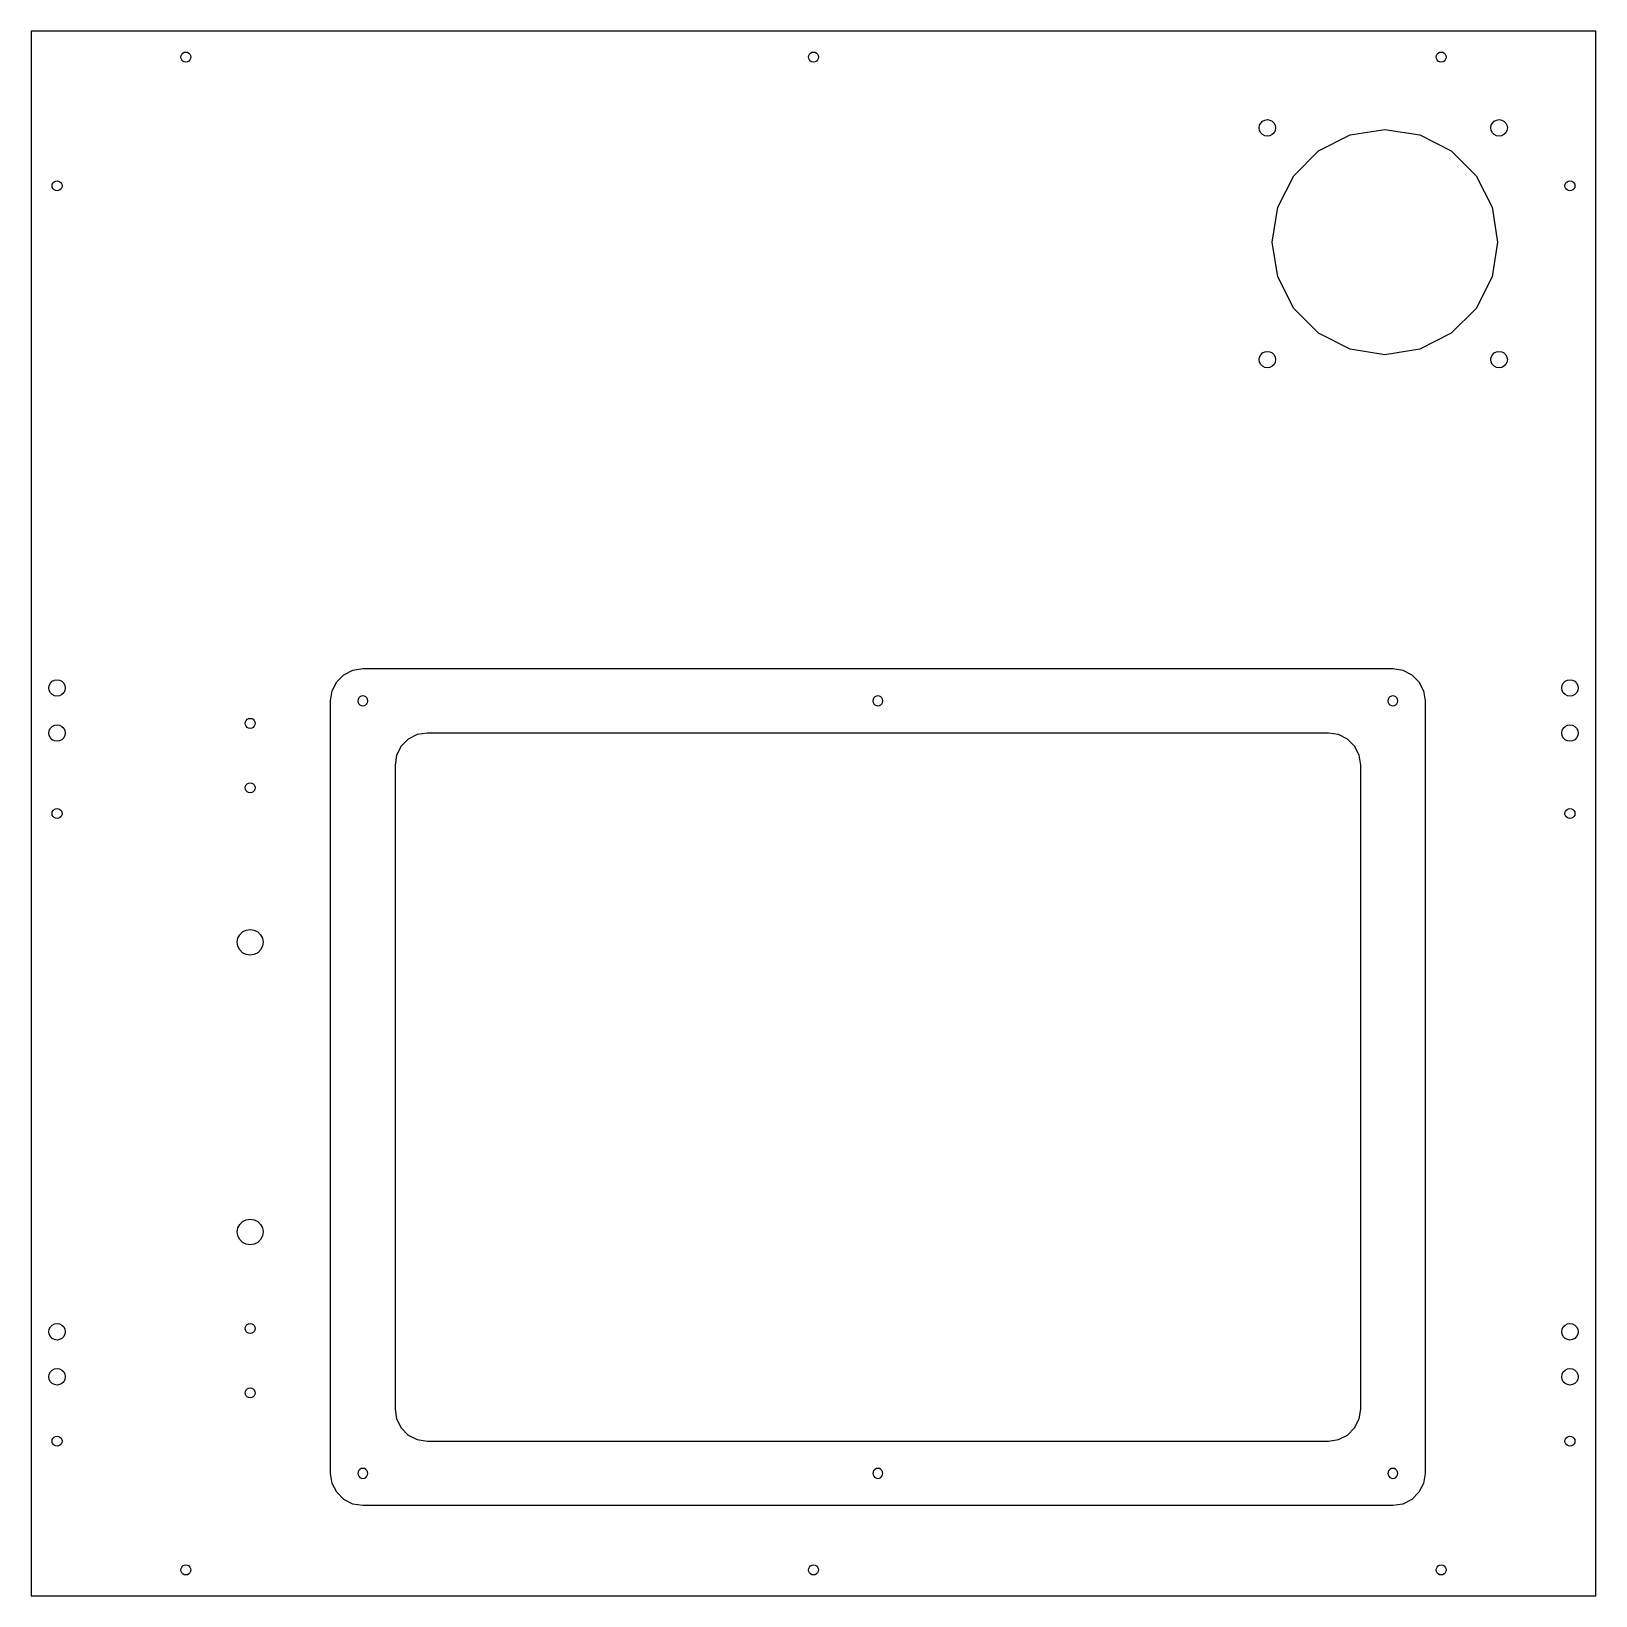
# Model space of a CAD drawing. Header units: metres. Extents: x 2 to 488, y 2 to 488.
import ezdxf

# ---------------------------------------------------------------- set-up
doc = ezdxf.new("R2010")
doc.units = ezdxf.units.M

msp = doc.modelspace()

# ---------------------------------------------------------------- linework, layer by layer
for p, q in [((488, 488), (2, 488)), ((2, 488), (2, 2)), ((488, 2), (488, 488)), ((48.746, 480.911), (49.0889, 481.254)), ((49.0889, 481.254), (49.521, 481.474)), ((49.521, 481.474), (50, 481.55)), ((50, 481.55), (50.479, 481.474)), ((50.479, 481.474), (50.9111, 481.254)), ((50.9111, 481.254), (51.254, 480.911)), ((243.746, 480.911), (244.089, 481.254)), ((244.089, 481.254), (244.521, 481.474)), ((244.521, 481.474), (245, 481.55)), ((245, 481.55), (245.479, 481.474)), ((245.479, 481.474), (245.911, 481.254)), ((245.911, 481.254), (246.254, 480.911)), ((438.746, 480.911), (439.089, 481.254)), ((439.089, 481.254), (439.521, 481.474)), ((439.521, 481.474), (440, 481.55)), ((440, 481.55), (440.479, 481.474)), ((440.479, 481.474), (440.911, 481.254)), ((440.911, 481.254), (441.254, 480.911)), ((48.45, 480), (48.5258, 480.479)), ((48.5258, 479.521), (48.45, 480)), ((48.5258, 480.479), (48.746, 480.911)), ((48.746, 479.089), (48.5258, 479.521)), ((49.0889, 478.746), (48.746, 479.089)), ((49.521, 478.526), (49.0889, 478.746)), ((50, 478.45), (49.521, 478.526)), ((50.479, 478.526), (50, 478.45)), ((50.9111, 478.746), (50.479, 478.526)), ((51.254, 479.089), (50.9111, 478.746)), ((51.254, 480.911), (51.4741, 480.479)), ((51.4741, 479.521), (51.254, 479.089)), ((51.4741, 480.479), (51.55, 480)), ((51.55, 480), (51.4741, 479.521)), ((243.45, 480), (243.526, 480.479)), ((243.526, 479.521), (243.45, 480)), ((243.526, 480.479), (243.746, 480.911)), ((243.746, 479.089), (243.526, 479.521)), ((244.089, 478.746), (243.746, 479.089)), ((244.521, 478.526), (244.089, 478.746)), ((245, 478.45), (244.521, 478.526)), ((245.479, 478.526), (245, 478.45)), ((245.911, 478.746), (245.479, 478.526)), ((246.254, 479.089), (245.911, 478.746)), ((246.254, 480.911), (246.474, 480.479)), ((246.474, 479.521), (246.254, 479.089)), ((246.474, 480.479), (246.55, 480)), ((246.55, 480), (246.474, 479.521)), ((438.45, 480), (438.526, 480.479)), ((438.526, 479.521), (438.45, 480)), ((438.526, 480.479), (438.746, 480.911)), ((438.746, 479.089), (438.526, 479.521)), ((439.089, 478.746), (438.746, 479.089)), ((439.521, 478.526), (439.089, 478.746)), ((440, 478.45), (439.521, 478.526)), ((440.479, 478.526), (440, 478.45)), ((440.911, 478.746), (440.479, 478.526)), ((441.254, 479.089), (440.911, 478.746)), ((441.254, 480.911), (441.474, 480.479)), ((441.474, 479.521), (441.254, 479.089)), ((441.474, 480.479), (441.55, 480)), ((441.55, 480), (441.474, 479.521)), ((383.438, 458), (383.563, 458.792)), ((383.563, 457.208), (383.438, 458)), ((383.563, 458.792), (383.927, 459.506)), ((383.927, 456.494), (383.563, 457.208)), ((383.927, 459.506), (384.494, 460.073)), ((384.494, 460.073), (385.208, 460.437)), ((385.208, 460.437), (386, 460.562)), ((386, 460.562), (386.792, 460.437)), ((386.792, 460.437), (387.506, 460.073)), ((387.506, 460.073), (388.073, 459.506)), ((388.073, 459.506), (388.437, 458.792)), ((388.437, 457.208), (388.073, 456.494)), ((388.437, 458.792), (388.562, 458)), ((388.562, 458), (388.437, 457.208)), ((411.684, 455.787), (422.5, 457.5)), ((422.5, 457.5), (433.316, 455.787)), ((455.438, 458), (455.563, 458.792)), ((455.563, 457.208), (455.438, 458)), ((455.563, 458.792), (455.927, 459.506)), ((455.927, 456.494), (455.563, 457.208)), ((455.927, 459.506), (456.494, 460.073)), ((456.494, 460.073), (457.208, 460.437)), ((457.208, 460.437), (458, 460.562)), ((458, 460.562), (458.792, 460.437)), ((458.792, 460.437), (459.506, 460.073)), ((459.506, 460.073), (460.073, 459.506)), ((460.073, 459.506), (460.437, 458.792)), ((460.437, 457.208), (460.073, 456.494)), ((460.437, 458.792), (460.562, 458)), ((460.562, 458), (460.437, 457.208)), ((384.494, 455.927), (383.927, 456.494)), ((385.208, 455.563), (384.494, 455.927)), ((386, 455.438), (385.208, 455.563)), ((386.792, 455.563), (386, 455.438)), ((387.506, 455.927), (386.792, 455.563)), ((388.073, 456.494), (387.506, 455.927)), ((401.928, 450.816), (411.684, 455.787)), ((433.316, 455.787), (443.072, 450.816)), ((456.494, 455.927), (455.927, 456.494)), ((457.208, 455.563), (456.494, 455.927)), ((458, 455.438), (457.208, 455.563)), ((458.792, 455.563), (458, 455.438)), ((459.506, 455.927), (458.792, 455.563)), ((460.073, 456.494), (459.506, 455.927)), ((394.184, 443.072), (401.928, 450.816)), ((443.072, 450.816), (450.816, 443.072)), ((389.213, 433.316), (394.184, 443.072)), ((450.816, 443.072), (455.787, 433.316)), ((8.45, 440), (8.52585, 440.479)), ((8.52585, 439.521), (8.45, 440)), ((8.52585, 440.479), (8.74602, 440.911)), ((8.74602, 439.089), (8.52585, 439.521)), ((8.74602, 440.911), (9.08893, 441.254)), ((9.08893, 438.746), (8.74602, 439.089)), ((9.08893, 441.254), (9.52101, 441.474)), ((9.52101, 438.526), (9.08893, 438.746)), ((9.52101, 441.474), (10, 441.55)), ((10, 438.45), (9.52101, 438.526)), ((10, 441.55), (10.479, 441.474)), ((10.479, 438.526), (10, 438.45)), ((10.479, 441.474), (10.9111, 441.254)), ((10.9111, 438.746), (10.479, 438.526)), ((10.9111, 441.254), (11.254, 440.911)), ((11.254, 439.089), (10.9111, 438.746)), ((11.254, 440.911), (11.4741, 440.479)), ((11.4741, 439.521), (11.254, 439.089)), ((11.4741, 440.479), (11.55, 440)), ((11.55, 440), (11.4741, 439.521)), ((478.45, 440), (478.526, 440.479)), ((478.526, 439.521), (478.45, 440)), ((478.526, 440.479), (478.746, 440.911)), ((478.746, 439.089), (478.526, 439.521)), ((478.746, 440.911), (479.089, 441.254)), ((479.089, 438.746), (478.746, 439.089)), ((479.089, 441.254), (479.521, 441.474)), ((479.521, 438.526), (479.089, 438.746)), ((479.521, 441.474), (480, 441.55)), ((480, 438.45), (479.521, 438.526)), ((480, 441.55), (480.479, 441.474)), ((480.479, 438.526), (480, 438.45)), ((480.479, 441.474), (480.911, 441.254)), ((480.911, 438.746), (480.479, 438.526)), ((480.911, 441.254), (481.254, 440.911)), ((481.254, 439.089), (480.911, 438.746)), ((481.254, 440.911), (481.474, 440.479)), ((481.474, 439.521), (481.254, 439.089)), ((481.474, 440.479), (481.55, 440)), ((481.55, 440), (481.474, 439.521)), ((387.5, 422.5), (389.213, 433.316)), ((455.787, 433.316), (457.5, 422.5)), ((389.213, 411.684), (387.5, 422.5)), ((457.5, 422.5), (455.787, 411.684)), ((394.184, 401.928), (389.213, 411.684)), ((455.787, 411.684), (450.816, 401.928)), ((401.928, 394.184), (394.184, 401.928)), ((450.816, 401.928), (443.072, 394.184)), ((411.684, 389.213), (401.928, 394.184)), ((443.072, 394.184), (433.316, 389.213)), ((422.5, 387.5), (411.684, 389.213)), ((433.316, 389.213), (422.5, 387.5)), ((383.438, 386), (383.563, 386.792)), ((383.563, 385.208), (383.438, 386)), ((383.563, 386.792), (383.927, 387.506)), ((383.927, 384.494), (383.563, 385.208)), ((383.927, 387.506), (384.494, 388.073)), ((384.494, 383.927), (383.927, 384.494)), ((384.494, 388.073), (385.208, 388.437)), ((385.208, 388.437), (386, 388.562)), ((386, 388.562), (386.792, 388.437)), ((386.792, 388.437), (387.506, 388.073)), ((387.506, 388.073), (388.073, 387.506)), ((388.073, 384.494), (387.506, 383.927)), ((388.073, 387.506), (388.437, 386.792)), ((388.437, 385.208), (388.073, 384.494)), ((388.437, 386.792), (388.562, 386)), ((388.562, 386), (388.437, 385.208)), ((455.438, 386), (455.563, 386.792)), ((455.563, 385.208), (455.438, 386)), ((455.563, 386.792), (455.927, 387.506)), ((455.927, 384.494), (455.563, 385.208)), ((455.927, 387.506), (456.494, 388.073)), ((456.494, 383.927), (455.927, 384.494)), ((456.494, 388.073), (457.208, 388.437)), ((457.208, 388.437), (458, 388.562)), ((458, 388.562), (458.792, 388.437)), ((458.792, 388.437), (459.506, 388.073)), ((459.506, 388.073), (460.073, 387.506)), ((460.073, 384.494), (459.506, 383.927)), ((460.073, 387.506), (460.437, 386.792)), ((460.437, 385.208), (460.073, 384.494)), ((460.437, 386.792), (460.562, 386)), ((460.562, 386), (460.437, 385.208)), ((385.208, 383.563), (384.494, 383.927)), ((386, 383.438), (385.208, 383.563)), ((386.792, 383.563), (386, 383.438)), ((387.506, 383.927), (386.792, 383.563)), ((457.208, 383.563), (456.494, 383.927)), ((458, 383.438), (457.208, 383.563)), ((458.792, 383.563), (458, 383.438)), ((459.506, 383.927), (458.792, 383.563)), ((96.9098, 285.878), (99.1222, 288.09)), ((99.1222, 288.09), (101.91, 289.511)), ((101.91, 289.511), (105, 290)), ((105, 290), (425, 290)), ((425, 290), (428.09, 289.511)), ((428.09, 289.511), (430.878, 288.09)), ((430.878, 288.09), (433.09, 285.878)), ((7.4375, 284), (7.56291, 284.792)), ((7.56291, 283.208), (7.4375, 284)), ((7.56291, 284.792), (7.92688, 285.506)), ((7.92688, 282.494), (7.56291, 283.208)), ((7.92688, 285.506), (8.49379, 286.073)), ((8.49379, 281.927), (7.92688, 282.494)), ((8.49379, 286.073), (9.20813, 286.437)), ((9.20813, 281.563), (8.49379, 281.927)), ((9.20813, 286.437), (10, 286.562)), ((10, 286.562), (10.7919, 286.437)), ((10.7919, 286.437), (11.5062, 286.073)), ((11.5062, 281.927), (10.7919, 281.563)), ((11.5062, 286.073), (12.0731, 285.506)), ((12.0731, 282.494), (11.5062, 281.927)), ((12.0731, 285.506), (12.4371, 284.792)), ((12.4371, 283.208), (12.0731, 282.494)), ((12.4371, 284.792), (12.5625, 284)), ((12.5625, 284), (12.4371, 283.208)), ((95, 280), (95.4894, 283.09)), ((95.4894, 283.09), (96.9098, 285.878)), ((433.09, 285.878), (434.511, 283.09)), ((434.511, 283.09), (435, 280)), ((477.438, 284), (477.563, 284.792)), ((477.563, 283.208), (477.438, 284)), ((477.563, 284.792), (477.927, 285.506)), ((477.927, 282.494), (477.563, 283.208)), ((477.927, 285.506), (478.494, 286.073)), ((478.494, 281.927), (477.927, 282.494)), ((478.494, 286.073), (479.208, 286.437)), ((479.208, 281.563), (478.494, 281.927)), ((479.208, 286.437), (480, 286.562)), ((480, 286.562), (480.792, 286.437)), ((480.792, 286.437), (481.506, 286.073)), ((481.506, 281.927), (480.792, 281.563)), ((481.506, 286.073), (482.073, 285.506)), ((482.073, 282.494), (481.506, 281.927)), ((482.073, 285.506), (482.437, 284.792)), ((482.437, 283.208), (482.073, 282.494)), ((482.437, 284.792), (482.562, 284)), ((482.562, 284), (482.437, 283.208)), ((10, 281.438), (9.20813, 281.563)), ((10.7919, 281.563), (10, 281.438)), ((95, 40), (95, 280)), ((103.526, 280.479), (103.45, 280)), ((103.45, 280), (103.526, 279.521)), ((103.746, 280.911), (103.526, 280.479)), ((103.526, 279.521), (103.746, 279.089)), ((104.089, 281.254), (103.746, 280.911)), ((103.746, 279.089), (104.089, 278.746)), ((104.521, 281.474), (104.089, 281.254)), ((104.089, 278.746), (104.521, 278.526)), ((105, 281.55), (104.521, 281.474)), ((104.521, 278.526), (105, 278.45)), ((105.479, 281.474), (105, 281.55)), ((105, 278.45), (105.479, 278.526)), ((105.911, 281.254), (105.479, 281.474)), ((105.479, 278.526), (105.911, 278.746)), ((106.254, 280.911), (105.911, 281.254)), ((105.911, 278.746), (106.254, 279.089)), ((106.474, 280.479), (106.254, 280.911)), ((106.254, 279.089), (106.474, 279.521)), ((106.55, 280), (106.474, 280.479)), ((106.474, 279.521), (106.55, 280)), ((263.526, 280.479), (263.45, 280)), ((263.45, 280), (263.526, 279.521)), ((263.746, 280.911), (263.526, 280.479)), ((263.526, 279.521), (263.746, 279.089)), ((264.089, 281.254), (263.746, 280.911)), ((263.746, 279.089), (264.089, 278.746)), ((264.521, 281.474), (264.089, 281.254)), ((264.089, 278.746), (264.521, 278.526)), ((265, 281.55), (264.521, 281.474)), ((264.521, 278.526), (265, 278.45)), ((265.479, 281.474), (265, 281.55)), ((265, 278.45), (265.479, 278.526)), ((265.911, 281.254), (265.479, 281.474)), ((265.479, 278.526), (265.911, 278.746)), ((266.254, 280.911), (265.911, 281.254)), ((265.911, 278.746), (266.254, 279.089)), ((266.474, 280.479), (266.254, 280.911)), ((266.254, 279.089), (266.474, 279.521)), ((266.55, 280), (266.474, 280.479)), ((266.474, 279.521), (266.55, 280)), ((423.526, 280.479), (423.45, 280)), ((423.45, 280), (423.526, 279.521)), ((423.746, 280.911), (423.526, 280.479)), ((423.526, 279.521), (423.746, 279.089)), ((424.089, 281.254), (423.746, 280.911)), ((423.746, 279.089), (424.089, 278.746)), ((424.521, 281.474), (424.089, 281.254)), ((424.089, 278.746), (424.521, 278.526)), ((425, 281.55), (424.521, 281.474)), ((424.521, 278.526), (425, 278.45)), ((425.479, 281.474), (425, 281.55)), ((425, 278.45), (425.479, 278.526)), ((425.911, 281.254), (425.479, 281.474)), ((425.479, 278.526), (425.911, 278.746)), ((426.254, 280.911), (425.911, 281.254)), ((425.911, 278.746), (426.254, 279.089)), ((426.474, 280.479), (426.254, 280.911)), ((426.254, 279.089), (426.474, 279.521)), ((426.55, 280), (426.474, 280.479)), ((426.474, 279.521), (426.55, 280)), ((435, 280), (435, 40)), ((480, 281.438), (479.208, 281.563)), ((480.792, 281.563), (480, 281.438)), ((8.49379, 272.073), (9.20813, 272.437)), ((9.20813, 272.437), (10, 272.562)), ((10, 272.562), (10.7919, 272.437)), ((10.7919, 272.437), (11.5062, 272.073)), ((68.45, 273), (68.5259, 273.479)), ((68.5259, 272.521), (68.45, 273)), ((68.5259, 273.479), (68.746, 273.911)), ((68.746, 272.089), (68.5259, 272.521)), ((68.746, 273.911), (69.0889, 274.254)), ((69.0889, 274.254), (69.521, 274.474)), ((69.521, 274.474), (70, 274.55)), ((70, 274.55), (70.479, 274.474)), ((70.479, 274.474), (70.9111, 274.254)), ((70.9111, 274.254), (71.254, 273.911)), ((71.254, 273.911), (71.4741, 273.479)), ((71.4741, 272.521), (71.254, 272.089)), ((71.4741, 273.479), (71.55, 273)), ((71.55, 273), (71.4741, 272.521)), ((478.494, 272.073), (479.208, 272.437)), ((479.208, 272.437), (480, 272.562)), ((480, 272.562), (480.792, 272.437)), ((480.792, 272.437), (481.506, 272.073)), ((7.4375, 270), (7.56291, 270.792)), ((7.56291, 269.208), (7.4375, 270)), ((7.56291, 270.792), (7.92688, 271.506)), ((7.92688, 268.494), (7.56291, 269.208)), ((7.92688, 271.506), (8.49379, 272.073)), ((8.49379, 267.927), (7.92688, 268.494)), ((9.20813, 267.563), (8.49379, 267.927)), ((10, 267.438), (9.20813, 267.563)), ((10.7919, 267.563), (10, 267.438)), ((11.5062, 267.927), (10.7919, 267.563)), ((11.5062, 272.073), (12.0731, 271.506)), ((12.0731, 268.494), (11.5062, 267.927)), ((12.0731, 271.506), (12.4371, 270.792)), ((12.4371, 269.208), (12.0731, 268.494)), ((12.4371, 270.792), (12.5625, 270)), ((12.5625, 270), (12.4371, 269.208)), ((69.0889, 271.746), (68.746, 272.089)), ((69.521, 271.526), (69.0889, 271.746)), ((70, 271.45), (69.521, 271.526)), ((70.479, 271.526), (70, 271.45)), ((70.9111, 271.746), (70.479, 271.526)), ((71.254, 272.089), (70.9111, 271.746)), ((119.122, 268.09), (116.91, 265.878)), ((121.91, 269.511), (119.122, 268.09)), ((125, 270), (121.91, 269.511)), ((405, 270), (125, 270)), ((408.09, 269.511), (405, 270)), ((410.878, 268.09), (408.09, 269.511)), ((413.09, 265.878), (410.878, 268.09)), ((477.438, 270), (477.563, 270.792)), ((477.563, 269.208), (477.438, 270)), ((477.563, 270.792), (477.927, 271.506)), ((477.927, 268.494), (477.563, 269.208)), ((477.927, 271.506), (478.494, 272.073)), ((478.494, 267.927), (477.927, 268.494)), ((479.208, 267.563), (478.494, 267.927)), ((480, 267.438), (479.208, 267.563)), ((480.792, 267.563), (480, 267.438)), ((481.506, 267.927), (480.792, 267.563)), ((481.506, 272.073), (482.073, 271.506)), ((482.073, 268.494), (481.506, 267.927)), ((482.073, 271.506), (482.437, 270.792)), ((482.437, 269.208), (482.073, 268.494)), ((482.437, 270.792), (482.562, 270)), ((482.562, 270), (482.437, 269.208)), ((115.489, 263.09), (115, 260)), ((116.91, 265.878), (115.489, 263.09)), ((414.511, 263.09), (413.09, 265.878)), ((415, 260), (414.511, 263.09)), ((115, 260), (115, 60)), ((415, 60), (415, 260)), ((68.45, 253), (68.5259, 253.479)), ((68.5259, 252.521), (68.45, 253)), ((68.5259, 253.479), (68.746, 253.911)), ((68.746, 253.911), (69.0889, 254.254)), ((69.0889, 254.254), (69.521, 254.474)), ((69.521, 254.474), (70, 254.55)), ((70, 254.55), (70.479, 254.474)), ((70.479, 254.474), (70.9111, 254.254)), ((70.9111, 254.254), (71.254, 253.911)), ((71.254, 253.911), (71.4741, 253.479)), ((71.4741, 253.479), (71.55, 253)), ((71.55, 253), (71.4741, 252.521)), ((68.746, 252.089), (68.5259, 252.521)), ((69.0889, 251.746), (68.746, 252.089)), ((69.521, 251.526), (69.0889, 251.746)), ((70, 251.45), (69.521, 251.526)), ((70.479, 251.526), (70, 251.45)), ((70.9111, 251.746), (70.479, 251.526)), ((71.254, 252.089), (70.9111, 251.746)), ((71.4741, 252.521), (71.254, 252.089)), ((8.45, 245), (8.52585, 245.479)), ((8.52585, 244.521), (8.45, 245)), ((8.52585, 245.479), (8.74602, 245.911)), ((8.74602, 244.089), (8.52585, 244.521)), ((8.74602, 245.911), (9.08893, 246.254)), ((9.08893, 243.746), (8.74602, 244.089)), ((9.08893, 246.254), (9.52101, 246.474)), ((9.52101, 243.526), (9.08893, 243.746)), ((9.52101, 246.474), (10, 246.55)), ((10, 243.45), (9.52101, 243.526)), ((10, 246.55), (10.479, 246.474)), ((10.479, 243.526), (10, 243.45)), ((10.479, 246.474), (10.9111, 246.254)), ((10.9111, 243.746), (10.479, 243.526)), ((10.9111, 246.254), (11.254, 245.911)), ((11.254, 244.089), (10.9111, 243.746)), ((11.254, 245.911), (11.4741, 245.479)), ((11.4741, 244.521), (11.254, 244.089)), ((11.4741, 245.479), (11.55, 245)), ((11.55, 245), (11.4741, 244.521)), ((478.45, 245), (478.526, 245.479)), ((478.526, 244.521), (478.45, 245)), ((478.526, 245.479), (478.746, 245.911)), ((478.746, 244.089), (478.526, 244.521)), ((478.746, 245.911), (479.089, 246.254)), ((479.089, 243.746), (478.746, 244.089)), ((479.089, 246.254), (479.521, 246.474)), ((479.521, 243.526), (479.089, 243.746)), ((479.521, 246.474), (480, 246.55)), ((480, 243.45), (479.521, 243.526)), ((480, 246.55), (480.479, 246.474)), ((480.479, 243.526), (480, 243.45)), ((480.479, 246.474), (480.911, 246.254)), ((480.911, 243.746), (480.479, 243.526)), ((480.911, 246.254), (481.254, 245.911)), ((481.254, 244.089), (480.911, 243.746)), ((481.254, 245.911), (481.474, 245.479)), ((481.474, 244.521), (481.254, 244.089)), ((481.474, 245.479), (481.55, 245)), ((481.55, 245), (481.474, 244.521)), ((68.7639, 208.804), (70, 209)), ((70, 209), (71.2361, 208.804)), ((66, 205), (66.1958, 206.236)), ((66.1958, 203.764), (66, 205)), ((66.1958, 206.236), (66.7639, 207.351)), ((66.7639, 207.351), (67.6489, 208.236)), ((67.6489, 208.236), (68.7639, 208.804)), ((71.2361, 208.804), (72.3511, 208.236)), ((72.3511, 208.236), (73.2361, 207.351)), ((73.2361, 207.351), (73.8042, 206.236)), ((73.8042, 206.236), (74, 205)), ((74, 205), (73.8042, 203.764)), ((66.7639, 202.649), (66.1958, 203.764)), ((67.6489, 201.764), (66.7639, 202.649)), ((68.7639, 201.196), (67.6489, 201.764)), ((70, 201), (68.7639, 201.196)), ((71.2361, 201.196), (70, 201)), ((72.3511, 201.764), (71.2361, 201.196)), ((73.2361, 202.649), (72.3511, 201.764)), ((73.8042, 203.764), (73.2361, 202.649)), ((66.1958, 116.236), (66.7639, 117.351)), ((66.7639, 117.351), (67.6489, 118.236)), ((67.6489, 118.236), (68.7639, 118.804)), ((68.7639, 118.804), (70, 119)), ((70, 119), (71.2361, 118.804)), ((71.2361, 118.804), (72.3511, 118.236)), ((72.3511, 118.236), (73.2361, 117.351)), ((73.2361, 117.351), (73.8042, 116.236)), ((66, 115), (66.1958, 116.236)), ((66.1958, 113.764), (66, 115)), ((66.7639, 112.649), (66.1958, 113.764)), ((67.6489, 111.764), (66.7639, 112.649)), ((73.2361, 112.649), (72.3511, 111.764)), ((73.8042, 113.764), (73.2361, 112.649)), ((73.8042, 116.236), (74, 115)), ((74, 115), (73.8042, 113.764)), ((68.7639, 111.196), (67.6489, 111.764)), ((70, 111), (68.7639, 111.196)), ((71.2361, 111.196), (70, 111)), ((72.3511, 111.764), (71.2361, 111.196)), ((7.4375, 84), (7.56291, 84.7919)), ((7.56291, 83.2081), (7.4375, 84)), ((7.56291, 84.7919), (7.92688, 85.5062)), ((7.92688, 82.4938), (7.56291, 83.2081)), ((7.92688, 85.5062), (8.49379, 86.0731)), ((8.49379, 86.0731), (9.20813, 86.4371)), ((9.20813, 86.4371), (10, 86.5625)), ((10, 86.5625), (10.7919, 86.4371)), ((10.7919, 86.4371), (11.5062, 86.0731)), ((11.5062, 86.0731), (12.0731, 85.5062)), ((12.0731, 85.5062), (12.4371, 84.7919)), ((12.4371, 83.2081), (12.0731, 82.4938)), ((12.4371, 84.7919), (12.5625, 84)), ((12.5625, 84), (12.4371, 83.2081)), ((68.45, 85), (68.5259, 85.479)), ((68.5259, 84.521), (68.45, 85)), ((68.5259, 85.479), (68.746, 85.9111)), ((68.746, 84.0889), (68.5259, 84.521)), ((68.746, 85.9111), (69.0889, 86.254)), ((69.0889, 83.746), (68.746, 84.0889)), ((69.0889, 86.254), (69.521, 86.4741)), ((69.521, 83.5258), (69.0889, 83.746)), ((69.521, 86.4741), (70, 86.55)), ((70, 83.45), (69.521, 83.5258)), ((70, 86.55), (70.479, 86.4741)), ((70.479, 83.5258), (70, 83.45)), ((70.479, 86.4741), (70.9111, 86.254)), ((70.9111, 83.746), (70.479, 83.5258)), ((70.9111, 86.254), (71.254, 85.9111)), ((71.254, 84.0889), (70.9111, 83.746)), ((71.254, 85.9111), (71.4741, 85.479)), ((71.4741, 84.521), (71.254, 84.0889)), ((71.4741, 85.479), (71.55, 85)), ((71.55, 85), (71.4741, 84.521)), ((477.438, 84), (477.563, 84.7919)), ((477.563, 83.2081), (477.438, 84)), ((477.563, 84.7919), (477.927, 85.5062)), ((477.927, 82.4938), (477.563, 83.2081)), ((477.927, 85.5062), (478.494, 86.0731)), ((478.494, 86.0731), (479.208, 86.4371)), ((479.208, 86.4371), (480, 86.5625)), ((480, 86.5625), (480.792, 86.4371)), ((480.792, 86.4371), (481.506, 86.0731)), ((481.506, 86.0731), (482.073, 85.5062)), ((482.073, 85.5062), (482.437, 84.7919)), ((482.437, 83.2081), (482.073, 82.4938)), ((482.437, 84.7919), (482.562, 84)), ((482.562, 84), (482.437, 83.2081)), ((8.49379, 81.9269), (7.92688, 82.4938)), ((9.20813, 81.5629), (8.49379, 81.9269)), ((10, 81.4375), (9.20813, 81.5629)), ((10.7919, 81.5629), (10, 81.4375)), ((11.5062, 81.9269), (10.7919, 81.5629)), ((12.0731, 82.4938), (11.5062, 81.9269)), ((478.494, 81.9269), (477.927, 82.4938)), ((479.208, 81.5629), (478.494, 81.9269)), ((480, 81.4375), (479.208, 81.5629)), ((480.792, 81.5629), (480, 81.4375)), ((481.506, 81.9269), (480.792, 81.5629)), ((482.073, 82.4938), (481.506, 81.9269)), ((7.4375, 70), (7.56291, 70.7919)), ((7.56291, 69.2081), (7.4375, 70)), ((7.56291, 70.7919), (7.92688, 71.5062)), ((7.92688, 68.4938), (7.56291, 69.2081)), ((7.92688, 71.5062), (8.49379, 72.0731)), ((8.49379, 67.9269), (7.92688, 68.4938)), ((8.49379, 72.0731), (9.20813, 72.4371)), ((9.20813, 72.4371), (10, 72.5625)), ((10, 72.5625), (10.7919, 72.4371)), ((10.7919, 72.4371), (11.5062, 72.0731)), ((11.5062, 72.0731), (12.0731, 71.5062)), ((12.0731, 68.4938), (11.5062, 67.9269)), ((12.0731, 71.5062), (12.4371, 70.7919)), ((12.4371, 69.2081), (12.0731, 68.4938)), ((12.4371, 70.7919), (12.5625, 70)), ((12.5625, 70), (12.4371, 69.2081)), ((477.438, 70), (477.563, 70.7919)), ((477.563, 69.2081), (477.438, 70)), ((477.563, 70.7919), (477.927, 71.5062)), ((477.927, 68.4938), (477.563, 69.2081)), ((477.927, 71.5062), (478.494, 72.0731)), ((478.494, 67.9269), (477.927, 68.4938)), ((478.494, 72.0731), (479.208, 72.4371)), ((479.208, 72.4371), (480, 72.5625)), ((480, 72.5625), (480.792, 72.4371)), ((480.792, 72.4371), (481.506, 72.0731)), ((481.506, 72.0731), (482.073, 71.5062)), ((482.073, 68.4938), (481.506, 67.9269)), ((482.073, 71.5062), (482.437, 70.7919)), ((482.437, 69.2081), (482.073, 68.4938)), ((482.437, 70.7919), (482.562, 70)), ((482.562, 70), (482.437, 69.2081)), ((9.20813, 67.5629), (8.49379, 67.9269)), ((10, 67.4375), (9.20813, 67.5629)), ((10.7919, 67.5629), (10, 67.4375)), ((11.5062, 67.9269), (10.7919, 67.5629)), ((68.45, 65), (68.5259, 65.479)), ((68.5259, 64.521), (68.45, 65)), ((68.5259, 65.479), (68.746, 65.9111)), ((68.746, 64.0889), (68.5259, 64.521)), ((68.746, 65.9111), (69.0889, 66.254)), ((69.0889, 63.746), (68.746, 64.0889)), ((69.0889, 66.254), (69.521, 66.4741)), ((69.521, 63.5259), (69.0889, 63.746)), ((69.521, 66.4741), (70, 66.55)), ((70, 63.45), (69.521, 63.5259)), ((70, 66.55), (70.479, 66.4741)), ((70.479, 63.5259), (70, 63.45)), ((70.479, 66.4741), (70.9111, 66.254)), ((70.9111, 63.746), (70.479, 63.5259)), ((70.9111, 66.254), (71.254, 65.9111)), ((71.254, 64.0889), (70.9111, 63.746)), ((71.254, 65.9111), (71.4741, 65.479)), ((71.4741, 64.521), (71.254, 64.0889)), ((71.4741, 65.479), (71.55, 65)), ((71.55, 65), (71.4741, 64.521)), ((479.208, 67.5629), (478.494, 67.9269)), ((480, 67.4375), (479.208, 67.5629)), ((480.792, 67.5629), (480, 67.4375)), ((481.506, 67.9269), (480.792, 67.5629)), ((115, 60), (115.489, 56.9098)), ((414.511, 56.9098), (415, 60)), ((115.489, 56.9098), (116.91, 54.1221)), ((116.91, 54.1221), (119.122, 51.9098)), ((410.878, 51.9098), (413.09, 54.1221)), ((413.09, 54.1221), (414.511, 56.9098)), ((8.45, 50), (8.52585, 50.479)), ((8.52585, 49.521), (8.45, 50)), ((8.52585, 50.479), (8.74602, 50.9111)), ((8.74602, 49.0889), (8.52585, 49.521)), ((8.74602, 50.9111), (9.08893, 51.254)), ((9.08893, 48.746), (8.74602, 49.0889)), ((9.08893, 51.254), (9.52101, 51.4741)), ((9.52101, 48.5258), (9.08893, 48.746)), ((9.52101, 51.4741), (10, 51.55)), ((10, 51.55), (10.479, 51.4741)), ((10.479, 51.4741), (10.9111, 51.254)), ((10.9111, 48.746), (10.479, 48.5258)), ((10.9111, 51.254), (11.254, 50.9111)), ((11.254, 49.0889), (10.9111, 48.746)), ((11.254, 50.9111), (11.4741, 50.479)), ((11.4741, 49.521), (11.254, 49.0889)), ((11.4741, 50.479), (11.55, 50)), ((11.55, 50), (11.4741, 49.521)), ((119.122, 51.9098), (121.91, 50.4894)), ((121.91, 50.4894), (125, 50)), ((125, 50), (405, 50)), ((405, 50), (408.09, 50.4894)), ((408.09, 50.4894), (410.878, 51.9098)), ((478.45, 50), (478.526, 50.479)), ((478.526, 49.521), (478.45, 50)), ((478.526, 50.479), (478.746, 50.9111)), ((478.746, 49.0889), (478.526, 49.521)), ((478.746, 50.9111), (479.089, 51.254)), ((479.089, 48.746), (478.746, 49.0889)), ((479.089, 51.254), (479.521, 51.4741)), ((479.521, 48.5258), (479.089, 48.746)), ((479.521, 51.4741), (480, 51.55)), ((480, 51.55), (480.479, 51.4741)), ((480.479, 51.4741), (480.911, 51.254)), ((480.911, 48.746), (480.479, 48.5258)), ((480.911, 51.254), (481.254, 50.9111)), ((481.254, 49.0889), (480.911, 48.746)), ((481.254, 50.9111), (481.474, 50.479)), ((481.474, 49.521), (481.254, 49.0889)), ((481.474, 50.479), (481.55, 50)), ((481.55, 50), (481.474, 49.521)), ((10, 48.45), (9.52101, 48.5258)), ((10.479, 48.5258), (10, 48.45)), ((480, 48.45), (479.521, 48.5258)), ((480.479, 48.5258), (480, 48.45)), ((95.4894, 36.9098), (95, 40)), ((103.526, 40.479), (103.45, 40)), ((103.45, 40), (103.526, 39.521)), ((103.746, 40.9111), (103.526, 40.479)), ((103.526, 39.521), (103.746, 39.0889)), ((104.089, 41.254), (103.746, 40.9111)), ((103.746, 39.0889), (104.089, 38.746)), ((104.521, 41.4741), (104.089, 41.254)), ((105, 41.55), (104.521, 41.4741)), ((105.479, 41.4741), (105, 41.55)), ((105.911, 41.254), (105.479, 41.4741)), ((106.254, 40.9111), (105.911, 41.254)), ((105.911, 38.746), (106.254, 39.0889)), ((106.474, 40.479), (106.254, 40.9111)), ((106.254, 39.0889), (106.474, 39.521)), ((106.55, 40), (106.474, 40.479)), ((106.474, 39.521), (106.55, 40)), ((263.526, 40.479), (263.45, 40)), ((263.45, 40), (263.526, 39.521)), ((263.746, 40.9111), (263.526, 40.479)), ((263.526, 39.521), (263.746, 39.0889)), ((264.089, 41.254), (263.746, 40.9111)), ((263.746, 39.0889), (264.089, 38.746)), ((264.521, 41.4741), (264.089, 41.254)), ((265, 41.55), (264.521, 41.4741)), ((265.479, 41.4741), (265, 41.55)), ((265.911, 41.254), (265.479, 41.4741)), ((266.254, 40.9111), (265.911, 41.254)), ((265.911, 38.746), (266.254, 39.0889)), ((266.474, 40.479), (266.254, 40.9111)), ((266.254, 39.0889), (266.474, 39.521)), ((266.55, 40), (266.474, 40.479)), ((266.474, 39.521), (266.55, 40)), ((423.526, 40.479), (423.45, 40)), ((423.45, 40), (423.526, 39.521)), ((423.746, 40.9111), (423.526, 40.479)), ((423.526, 39.521), (423.746, 39.0889)), ((424.089, 41.254), (423.746, 40.9111)), ((423.746, 39.0889), (424.089, 38.746)), ((424.521, 41.4741), (424.089, 41.254)), ((425, 41.55), (424.521, 41.4741)), ((425.479, 41.4741), (425, 41.55)), ((425.911, 41.254), (425.479, 41.4741)), ((426.254, 40.9111), (425.911, 41.254)), ((425.911, 38.746), (426.254, 39.0889)), ((426.474, 40.479), (426.254, 40.9111)), ((426.254, 39.0889), (426.474, 39.521)), ((426.55, 40), (426.474, 40.479)), ((426.474, 39.521), (426.55, 40)), ((435, 40), (434.511, 36.9098)), ((96.9098, 34.1222), (95.4894, 36.9098)), ((99.1222, 31.9098), (96.9098, 34.1222)), ((104.089, 38.746), (104.521, 38.5259)), ((104.521, 38.5259), (105, 38.45)), ((105, 38.45), (105.479, 38.5259)), ((105.479, 38.5259), (105.911, 38.746)), ((264.089, 38.746), (264.521, 38.5259)), ((264.521, 38.5259), (265, 38.45)), ((265, 38.45), (265.479, 38.5259)), ((265.479, 38.5259), (265.911, 38.746)), ((424.089, 38.746), (424.521, 38.5259)), ((424.521, 38.5259), (425, 38.45)), ((425, 38.45), (425.479, 38.5259)), ((425.479, 38.5259), (425.911, 38.746)), ((433.09, 34.1222), (430.878, 31.9098)), ((434.511, 36.9098), (433.09, 34.1222)), ((101.91, 30.4894), (99.1222, 31.9098)), ((105, 30), (101.91, 30.4894)), ((425, 30), (105, 30)), ((428.09, 30.4894), (425, 30)), ((430.878, 31.9098), (428.09, 30.4894)), ((48.45, 10), (48.5258, 10.479)), ((48.5258, 9.52101), (48.45, 10)), ((48.5258, 10.479), (48.746, 10.9111)), ((48.746, 10.9111), (49.0889, 11.254)), ((49.0889, 11.254), (49.521, 11.4741)), ((49.521, 11.4741), (50, 11.55)), ((50, 11.55), (50.479, 11.4741)), ((50.479, 11.4741), (50.9111, 11.254)), ((50.9111, 11.254), (51.254, 10.9111)), ((51.254, 10.9111), (51.4741, 10.479)), ((51.4741, 10.479), (51.55, 10)), ((51.55, 10), (51.4741, 9.52101)), ((243.45, 10), (243.526, 10.479)), ((243.526, 9.52101), (243.45, 10)), ((243.526, 10.479), (243.746, 10.9111)), ((243.746, 10.9111), (244.089, 11.254)), ((244.089, 11.254), (244.521, 11.4741)), ((244.521, 11.4741), (245, 11.55)), ((245, 11.55), (245.479, 11.4741)), ((245.479, 11.4741), (245.911, 11.254)), ((245.911, 11.254), (246.254, 10.9111)), ((246.254, 10.9111), (246.474, 10.479)), ((246.474, 10.479), (246.55, 10)), ((246.55, 10), (246.474, 9.52101)), ((438.45, 10), (438.526, 10.479)), ((438.526, 9.52101), (438.45, 10)), ((438.526, 10.479), (438.746, 10.9111)), ((438.746, 10.9111), (439.089, 11.254)), ((439.089, 11.254), (439.521, 11.4741)), ((439.521, 11.4741), (440, 11.55)), ((440, 11.55), (440.479, 11.4741)), ((440.479, 11.4741), (440.911, 11.254)), ((440.911, 11.254), (441.254, 10.9111)), ((441.254, 10.9111), (441.474, 10.479)), ((441.474, 10.479), (441.55, 10)), ((441.55, 10), (441.474, 9.52101)), ((48.746, 9.08893), (48.5258, 9.52101)), ((49.0889, 8.74602), (48.746, 9.08893)), ((49.521, 8.52585), (49.0889, 8.74602)), ((50, 8.45), (49.521, 8.52585)), ((50.479, 8.52585), (50, 8.45)), ((50.9111, 8.74602), (50.479, 8.52585)), ((51.254, 9.08893), (50.9111, 8.74602)), ((51.4741, 9.52101), (51.254, 9.08893)), ((243.746, 9.08893), (243.526, 9.52101)), ((244.089, 8.74602), (243.746, 9.08893)), ((244.521, 8.52585), (244.089, 8.74602)), ((245, 8.45), (244.521, 8.52585)), ((245.479, 8.52585), (245, 8.45)), ((245.911, 8.74602), (245.479, 8.52585)), ((246.254, 9.08893), (245.911, 8.74602)), ((246.474, 9.52101), (246.254, 9.08893)), ((438.746, 9.08893), (438.526, 9.52101)), ((439.089, 8.74602), (438.746, 9.08893)), ((439.521, 8.52585), (439.089, 8.74602)), ((440, 8.45), (439.521, 8.52585)), ((440.479, 8.52585), (440, 8.45)), ((440.911, 8.74602), (440.479, 8.52585)), ((441.254, 9.08893), (440.911, 8.74602)), ((441.474, 9.52101), (441.254, 9.08893)), ((2, 2), (488, 2))]:
    msp.add_line(p, q)

doc.saveas('drawing.dxf')
